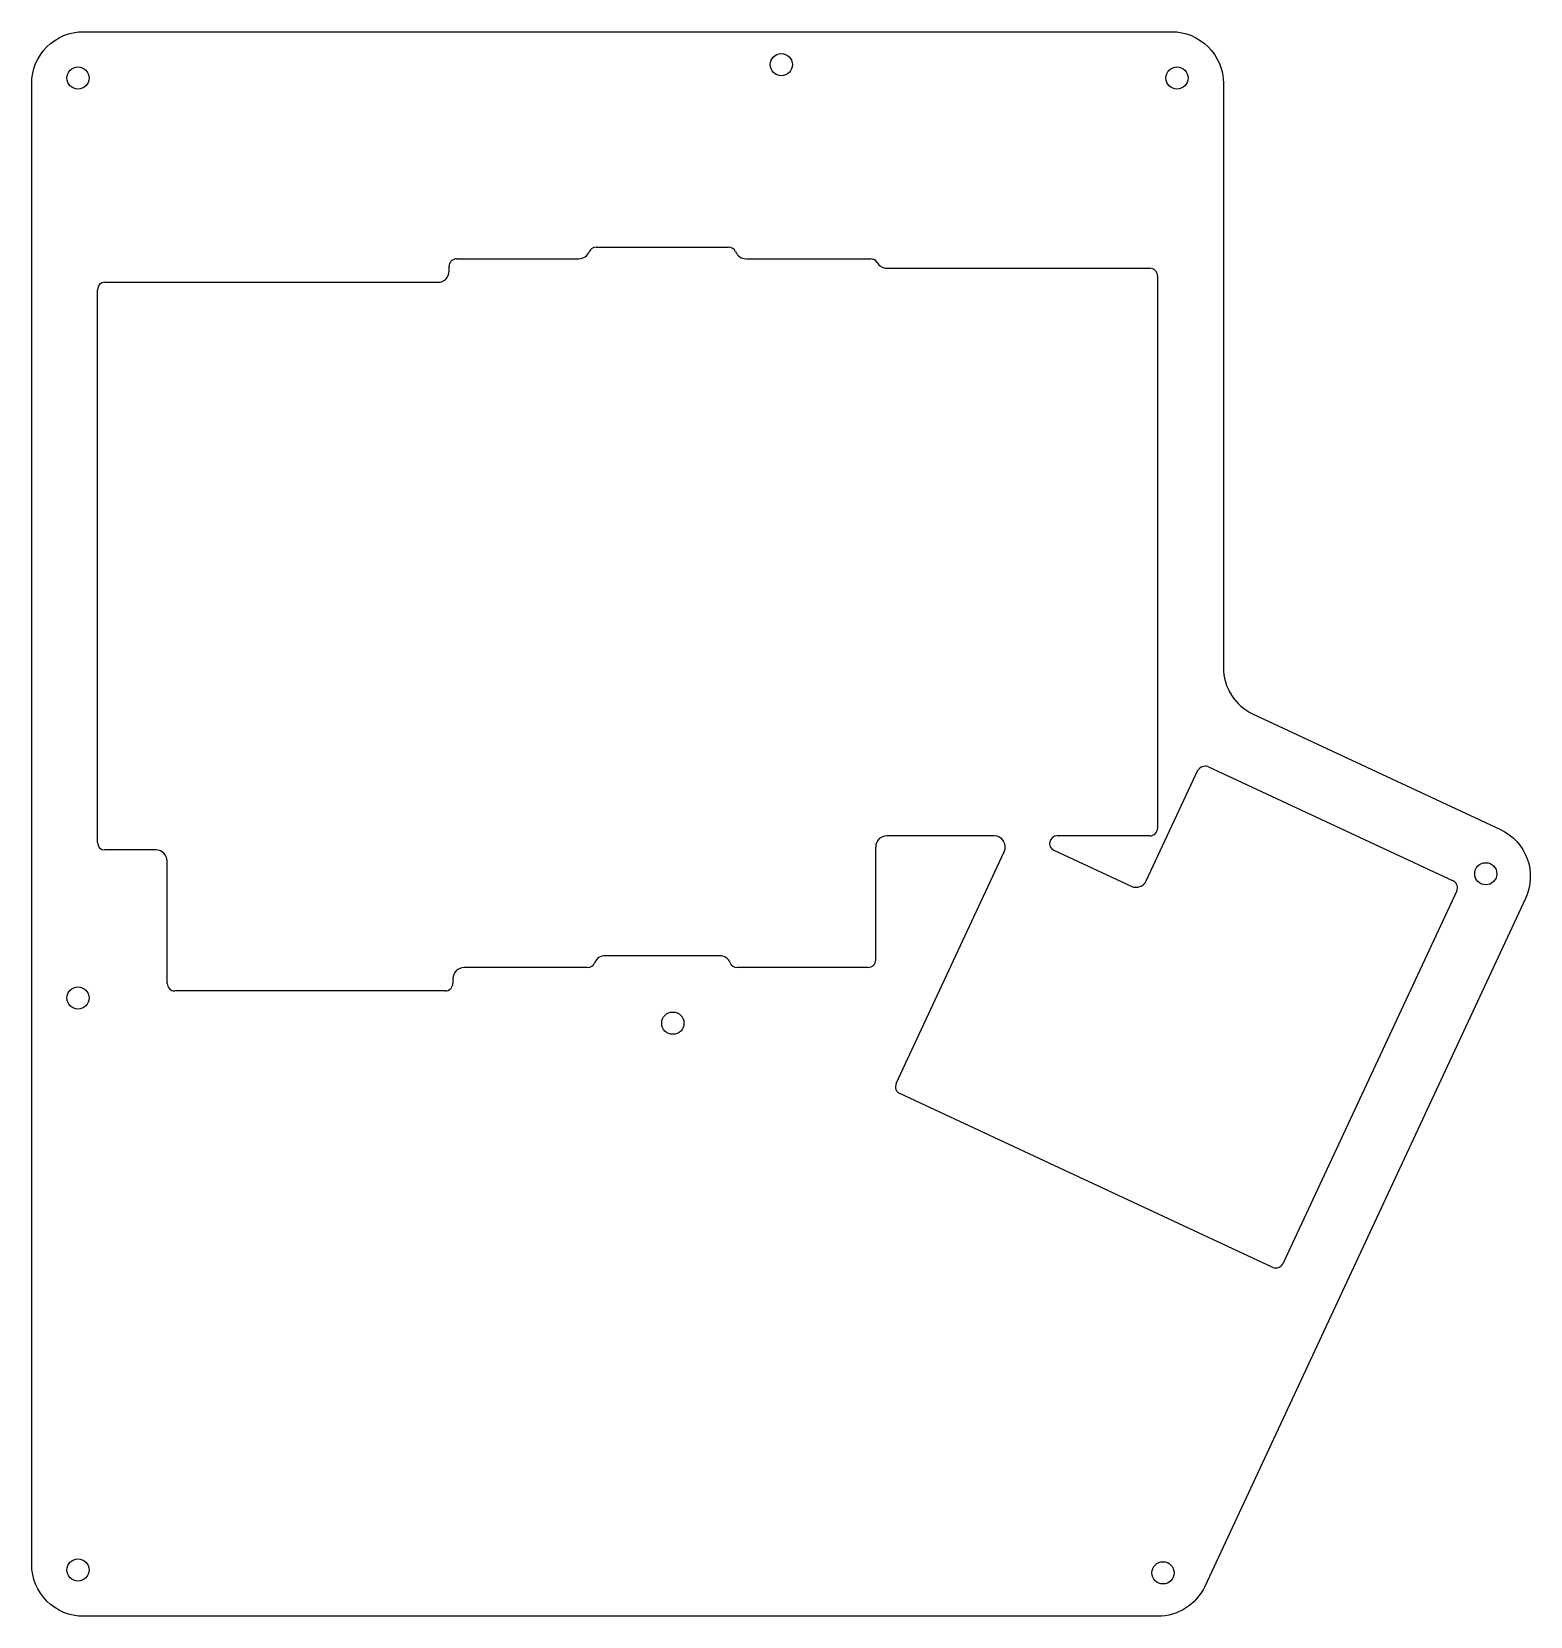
# Model space of a CAD drawing. Header units: millimetres. Extents: x 20 to 223, y -30 to 184.
import ezdxf

# ---------------------------------------------------------------- set-up
doc = ezdxf.new("R2010")
doc.units = ezdxf.units.MM
doc.layers.get('0').update_dxf_attribs({"linetype": 'CONTINUOUS'})

msp = doc.modelspace()

# ---------------------------------------------------------------- linework, layer by layer
for p, q in [((96.31, 154.59), (114.2, 154.59)), ((77.44, 153), (93.95, 153)), ((116.56, 153), (133.41, 153)), ((76.43, 151.35), (76.43, 151.99)), ((135.61, 151.73), (171.17, 151.73)), ((172.18, 150.72), (172.18, 76.04)), ((28.89, 74.12), (28.89, 148.83)), ((29.89, 149.83), (74.9, 149.83)), ((170.67, 68.95), (177.64, 83.91)), ((178.99, 84.4), (212.14, 68.94)), ((150.09, 75.02), (135.61, 75.02)), ((171.17, 75.02), (158.61, 75.02)), ((36.8, 73.12), (29.89, 73.12)), ((134.08, 73.5), (134.08, 58.26)), ((136.87, 41.55), (151.47, 72.86)), ((158.18, 73.09), (168.64, 68.21)), ((38.33, 55.09), (38.33, 71.6)), ((212.63, 67.59), (189.13, 17.18)), ((113, 58.83), (97.51, 58.83)), ((76.93, 55.72), (76.93, 55.09)), ((95.15, 57.24), (78.46, 57.24)), ((133.07, 57.24), (115.36, 57.24)), ((75.92, 54.07), (39.34, 54.07)), ((187.78, 16.69), (137.36, 40.2))]:
    msp.add_line(p, q)
msp.add_lwpolyline([(27, -30.44, -0.414214), (20, -23.44), (20, 176.7, -0.414214), (27, 183.7), (174.09, 183.7, -0.414214), (181.09, 176.7), (181.09, 97.81, 0.291482), (185.13, 91.47), (218.54, 75.89, -0.414222), (221.92, 66.58), (178.57, -26.4, -0.291474), (172.22, -30.44)], format="xyb", close=True)
for centre in [(121.33, 179.25), (26.26, 177.43), (174.82, 177.43), (216.56, 69.9), (26.26, 53.12), (106.67, 49.71), (26.26, -24.18), (172.94, -24.57)]:
    msp.add_circle(centre, 1.5)
for centre, radius, start, end in [((96.31, 153.57), 1.02, 90, 157.9757), ((114.2, 153.57), 1.02, 22.0243, 90), ((77.44, 151.99), 1.02, 90, 180), ((93.95, 154.54), 1.53, 270.2301, 337.7456), ((116.56, 154.53), 1.52, 202.0243, 270), ((133.41, 151.99), 1.02, 30, 90), ((135.61, 153.26), 1.52, 210, 270), ((74.9, 151.35), 1.52, 270, 360), ((171.17, 150.72), 1.02, 0, 90), ((29.89, 148.83), 1, 90, 180), ((178.67, 83.19), 1.25, 74.8823, 145.1177), ((135.61, 73.5), 1.52, 90, 180), ((150.09, 73.5), 1.52, -25, 90), ((158.61, 74.01), 1.02, 90, 245), ((171.17, 76.04), 1.02, -90, 0), ((29.89, 74.12), 1, 180, 270), ((36.8, 71.6), 1.52, 0, 90), ((169.28, 69.61), 1.54, 245.544, 334.456), ((211.71, 68.02), 1.02, -25, 65), ((95.15, 58.26), 1.02, 270, 337.9757), ((97.51, 57.31), 1.52, 90, 157.9757), ((113, 57.31), 1.52, 21.9934, 90.0309), ((115.36, 58.26), 1.02, 202.0243, 270), ((133.07, 58.26), 1.02, -90, 0), ((78.46, 55.72), 1.52, 90, 180), ((39.34, 55.09), 1.02, 180, 270), ((75.92, 55.09), 1.02, -90, 0), ((137.79, 41.12), 1.02, 155, 245), ((188.11, 17.88), 1.24, 254.5461, 325.4539)]:
    msp.add_arc(centre, radius, start, end)

doc.saveas('drawing.dxf')
